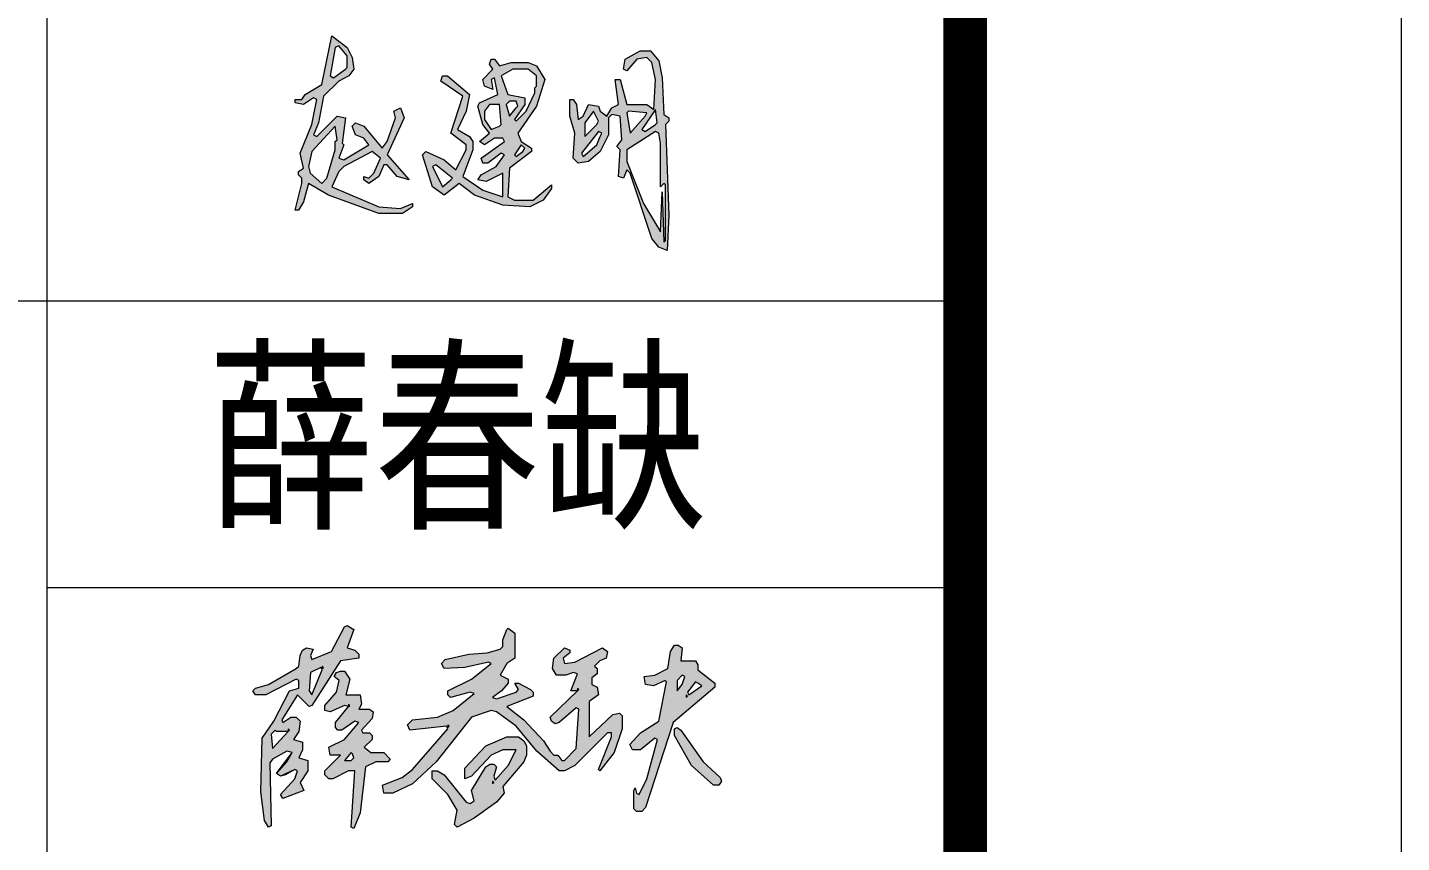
# Model space of a CAD drawing. Header units: inches. Extents: x -3272461 to -2504170, y 403793 to 1071042.
# Drawn here: x -2945426 to -2940702, y 727996 to 730795 of the extents above; entities that cross this region are included whole.
import ezdxf
from ezdxf.enums import TextEntityAlignment as Align

# ---------------------------------------------------------------- set-up
doc = ezdxf.new("R2010")
doc.units = ezdxf.units.IN
doc.header["$LTSCALE"] = 1000
doc.header["$MEASUREMENT"] = 0
doc.linetypes.add('LENGSHUI', pattern=[22, 20, -1, 0, -1])
doc.layers.get('0').update_dxf_attribs({"lineweight": 18})
doc.layers.add('00签名', color=7, linetype='LENGSHUI', lineweight=18)
doc.layers.add('PUB_TITLE', color=153, linetype='Continuous', lineweight=18)
doc.styles.add('-黑体', font='', dxfattribs={"width": 0.7})
doc.styles.get('-黑体').set_extended_font_data('微软雅黑')

msp = doc.modelspace()

# ---------------------------------------------------------------- hatches: boundary and pattern name
h = msp.add_hatch(color=256)
h.paths.add_polyline_path([(-2944412.3, 728588.3), (-2944416.8, 728597.3), (-2944452.8, 728579.3), (-2944457.3, 728516.3), (-2944448.3, 728502.8)], flags=0)
h.paths.add_polyline_path([(-2944335.8, 728736.8), (-2944326.8, 728741.3), (-2944304.3, 728727.8), (-2944326.8, 728664.8), (-2944299.8, 728655.8), (-2944286.3, 728642.3), (-2944286.3, 728628.8), (-2944349.3, 728619.8), (-2944448.3, 728466.8), (-2944457.3, 728462.3), (-2944497.8, 728502.8), (-2944551.8, 728417.3), (-2944547.3, 728408.3), (-2944520.3, 728426.3), (-2944502.3, 728426.3), (-2944488.8, 728412.8), (-2944493.3, 728376.8), (-2944511.3, 728349.8), (-2944479.8, 728340.8), (-2944479.8, 728313.8), (-2944493.3, 728286.8), (-2944461.8, 728277.8), (-2944461.8, 728241.8), (-2944488.8, 728201.3), (-2944475.3, 728174.3), (-2944547.3, 728147.3), (-2944556.3, 728160.8), (-2944506.8, 728214.8), (-2944497.8, 728241.8), (-2944506.8, 728246.3), (-2944538.3, 728228.3), (-2944556.3, 728223.8), (-2944569.8, 728232.8), (-2944533.8, 728273.3), (-2944515.8, 728304.8), (-2944533.8, 728309.3), (-2944583.3, 728282.3), (-2944592.3, 728268.8), (-2944587.8, 728052.8), (-2944596.8, 728048.3), (-2944610.3, 728070.8), (-2944623.8, 728169.8), (-2944619.3, 728354.3), (-2944578.8, 728412.8), (-2944524.8, 728516.3), (-2944493.3, 728525.3), (-2944493.3, 728552.3), (-2944502.3, 728556.8), (-2944605.8, 728502.8), (-2944641.8, 728502.8), (-2944650.8, 728516.3), (-2944641.8, 728525.3), (-2944596.8, 728538.8), (-2944502.3, 728592.8), (-2944493.3, 728601.8), (-2944488.8, 728637.8), (-2944479.8, 728655.8), (-2944466.3, 728664.8), (-2944443.8, 728660.3), (-2944452.8, 728637.8), (-2944448.3, 728624.3), (-2944380.8, 728651.3)], flags=0)
h.paths.add_polyline_path([(-2944569.8, 728376.8), (-2944574.3, 728381.3), (-2944587.8, 728367.8), (-2944583.3, 728318.3), (-2944529.3, 728376.8)], flags=0)
h.paths.add_polyline_path([(-2944349.3, 728583.8), (-2944335.8, 728583.8), (-2944317.8, 728556.8), (-2944331.3, 728502.8), (-2944281.8, 728502.8), (-2944277.3, 728471.3), (-2944286.3, 728453.3), (-2944250.3, 728453.3), (-2944236.8, 728444.3), (-2944241.3, 728421.8), (-2944277.3, 728381.3), (-2944272.8, 728372.3), (-2944250.3, 728372.3), (-2944241.3, 728363.3), (-2944241.3, 728349.8), (-2944268.3, 728322.8), (-2944245.8, 728304.8), (-2944200.8, 728304.8), (-2944178.3, 728282.3), (-2944187.3, 728273.3), (-2944227.8, 728273.3), (-2944263.8, 728255.3), (-2944281.8, 728097.8), (-2944304.3, 728043.8), (-2944313.3, 728048.3), (-2944299.8, 728241.8), (-2944322.3, 728241.8), (-2944376.3, 728214.8), (-2944389.8, 728214.8), (-2944403.3, 728228.3), (-2944403.3, 728241.8), (-2944349.3, 728295.8), (-2944385.3, 728295.8), (-2944389.8, 728322.8), (-2944335.8, 728349.8), (-2944286.3, 728408.3), (-2944299.8, 728412.8), (-2944344.8, 728381.3), (-2944358.3, 728381.3), (-2944367.3, 728390.3), (-2944367.3, 728408.3), (-2944322.3, 728462.3), (-2944335.8, 728466.8), (-2944385.3, 728444.3), (-2944403.3, 728448.8), (-2944403.3, 728466.8), (-2944362.8, 728511.8), (-2944353.8, 728552.3), (-2944371.8, 728565.8), (-2944362.8, 728579.3)], flags=0)
h.paths.add_polyline_path([(-2944308.8, 728300.3), (-2944313.3, 728304.8), (-2944335.8, 728277.8), (-2944313.3, 728277.8), (-2944304.3, 728286.8)], flags=0)
h.paths.add_polyline_path([(-2943777.8, 728727.8), (-2943773.3, 728732.3), (-2943750.8, 728714.3), (-2943750.8, 728628.8), (-2943777.8, 728610.8), (-2943800.3, 728570.3), (-2943773.3, 728556.8), (-2943773.3, 728543.3), (-2943795.8, 728516.3), (-2943827.3, 728493.8), (-2943813.8, 728489.3), (-2943746.3, 728511.8), (-2943737.3, 728520.8), (-2943750.8, 728543.3), (-2943737.3, 728543.3), (-2943696.8, 728520.8), (-2943687.8, 728511.8), (-2943687.8, 728498.3), (-2943777.8, 728462.3), (-2943719.3, 728417.3), (-2943651.8, 728345.3), (-2943629.3, 728309.3), (-2943615.8, 728295.8), (-2943602.3, 728295.8), (-2943588.8, 728277.8), (-2943579.8, 728277.8), (-2943539.3, 728318.3), (-2943530.3, 728453.3), (-2943539.3, 728457.8), (-2943597.8, 728408.3), (-2943611.3, 728403.8), (-2943624.8, 728412.8), (-2943629.3, 728426.3), (-2943534.8, 728516.3), (-2943557.3, 728516.3), (-2943534.8, 728574.8), (-2943548.3, 728579.3), (-2943575.3, 728570.3), (-2943606.8, 728570.3), (-2943620.3, 728592.8), (-2943615.8, 728628.8), (-2943579.8, 728664.8), (-2943561.8, 728655.8), (-2943561.8, 728646.8), (-2943584.3, 728628.8), (-2943579.8, 728610.8), (-2943543.8, 728615.3), (-2943449.3, 728664.8), (-2943431.3, 728651.3), (-2943435.8, 728628.8), (-2943458.3, 728619.8), (-2943476.3, 728601.8), (-2943467.3, 728592.8), (-2943467.3, 728574.8), (-2943485.3, 728561.3), (-2943485.3, 728538.8), (-2943467.3, 728529.8), (-2943462.8, 728502.8), (-2943494.3, 728480.3), (-2943494.3, 728358.8), (-2943413.3, 728435.3), (-2943390.8, 728439.8), (-2943381.8, 728430.8), (-2943381.8, 728385.8), (-2943408.8, 728304.8), (-2943458.3, 728241.8), (-2943462.8, 728246.3), (-2943417.8, 728358.8), (-2943417.8, 728372.3), (-2943431.3, 728372.3), (-2943543.8, 728259.8), (-2943579.8, 728241.8), (-2943597.8, 728241.8), (-2943674.3, 728309.3), (-2943746.3, 728394.8), (-2943813.8, 728444.3), (-2943831.8, 728448.8), (-2943899.3, 728426.3), (-2944020.8, 728273.3), (-2944101.8, 728196.8), (-2944169.3, 728165.3), (-2944200.8, 728165.3), (-2944205.3, 728192.3), (-2944137.8, 728219.3), (-2944101.8, 728246.3), (-2943980.3, 728385.8), (-2943984.8, 728394.8), (-2944110.8, 728381.3), (-2944119.8, 728399.3), (-2944101.8, 728417.3), (-2944016.3, 728426.3), (-2943962.3, 728448.8), (-2943890.3, 728507.3), (-2943903.8, 728511.8), (-2943971.3, 728493.8), (-2943980.3, 728502.8), (-2943980.3, 728516.3), (-2943899.3, 728556.8), (-2943831.8, 728610.8), (-2943840.8, 728615.3), (-2943921.8, 728597.3), (-2943993.8, 728592.8), (-2944002.8, 728610.8), (-2943989.3, 728624.3), (-2943908.3, 728642.3), (-2943845.3, 728646.8), (-2943800.3, 728660.3), (-2943791.3, 728669.3), (-2943791.3, 728691.8)], flags=0)
h.paths.add_polyline_path([(-2943777.8, 728358.8), (-2943737.3, 728358.8), (-2943719.3, 728345.3), (-2943710.3, 728327.3), (-2943710.3, 728295.8), (-2943719.3, 728273.3), (-2943791.3, 728187.8), (-2943786.8, 728165.3), (-2943813.8, 728133.8), (-2943890.3, 728079.8), (-2943948.8, 728048.3), (-2943957.8, 728057.3), (-2943948.8, 728106.8), (-2943980.3, 728160.8), (-2944034.3, 728214.8), (-2944034.3, 728241.8), (-2944016.3, 728241.8), (-2943993.8, 728228.3), (-2943917.3, 728133.8), (-2943903.8, 728129.3), (-2943890.3, 728138.3), (-2943899.3, 728174.3), (-2943849.8, 728255.3), (-2943836.3, 728264.3), (-2943822.8, 728264.3), (-2943813.8, 728255.3), (-2943822.8, 728223.8), (-2943818.3, 728210.3), (-2943773.3, 728259.8), (-2943746.3, 728313.8), (-2943791.3, 728313.8), (-2943831.8, 728295.8), (-2943899.3, 728223.8), (-2943921.8, 728214.8), (-2943921.8, 728250.8), (-2943849.8, 728327.3)], flags=0)
h.paths.add_polyline_path([(-2943201.8, 728673.8), (-2943188.3, 728673.8), (-2943174.8, 728664.8), (-2943179.3, 728619.8), (-2943129.8, 728619.8), (-2943120.8, 728606.3), (-2943120.8, 728588.3), (-2943062.3, 728543.3), (-2943062.3, 728529.8), (-2943206.3, 728408.3), (-2943300.8, 728115.8), (-2943314.3, 728102.3), (-2943332.3, 728102.3), (-2943341.3, 728111.3), (-2943341.3, 728174.3), (-2943336.8, 728183.3), (-2943332.3, 728165.3), (-2943323.3, 728160.8), (-2943296.3, 728214.8), (-2943260.3, 728349.8), (-2943269.3, 728354.3), (-2943318.8, 728313.8), (-2943345.8, 728313.8), (-2943354.8, 728331.8), (-2943318.8, 728372.3), (-2943255.8, 728412.8), (-2943228.8, 728547.8), (-2943233.3, 728552.3), (-2943273.8, 728534.3), (-2943300.8, 728538.8), (-2943305.3, 728565.8), (-2943269.3, 728570.3), (-2943224.3, 728592.8), (-2943215.3, 728651.3)], flags=0)
h.paths.add_polyline_path([(-2943201.8, 728385.8), (-2943192.8, 728390.3), (-2943179.3, 728381.3), (-2943102.8, 728273.3), (-2943044.3, 728219.3), (-2943039.8, 728205.8), (-2943048.8, 728192.3), (-2943066.8, 728192.3), (-2943143.3, 728259.8), (-2943201.8, 728363.3)], flags=0)
h.paths.add_polyline_path([(-2943120.8, 728543.3), (-2943129.8, 728547.8), (-2943156.8, 728511.8), (-2943152.3, 728502.8), (-2943107.3, 728534.3)], flags=0)
h.paths.add_polyline_path([(-2943165.8, 728565.8), (-2943174.8, 728570.3), (-2943192.8, 728552.3), (-2943192.8, 728516.3), (-2943174.8, 728538.8)], flags=0)
at = {"layer": '00签名', "linetype": 'Continuous'}
h = msp.add_hatch(color=256, dxfattribs=at)
h.paths.add_polyline_path([(-2944355.9, 730611.3), (-2944321.3, 730628.6), (-2944304, 730651.6), (-2944309.8, 730691.9), (-2944327.1, 730726.5), (-2944378.9, 730766.8), (-2944413.5, 730599.8), (-2944471.1, 730565.2), (-2944482.6, 730547.9), (-2944505.6, 730547.9), (-2944505.6, 730536.4), (-2944476.8, 730530.7), (-2944442.3, 730553.7), (-2944430.8, 730547.9), (-2944448, 730461.5), (-2944488.4, 730363.6), (-2944476.8, 730311.8), (-2944494.1, 730300.3), (-2944494.1, 730288.7), (-2944482.6, 730277.2), (-2944482.6, 730259.9), (-2944505.6, 730167.8), (-2944494.1, 730167.8), (-2944476.8, 730196.6), (-2944459.6, 730259.9), (-2944390.4, 730219.6), (-2944217.6, 730156.3), (-2944137, 730156.3), (-2944102.4, 730179.3), (-2944102.4, 730190.8), (-2944142.8, 730173.5), (-2944217.6, 730179.3), (-2944378.9, 730248.4), (-2944355.9, 730300.3), (-2944338.6, 730317.5), (-2944240.7, 730369.4), (-2944211.9, 730346.3), (-2944234.9, 730294.5), (-2944252.2, 730277.2), (-2944269.5, 730283), (-2944269.5, 730271.5), (-2944252.2, 730259.9), (-2944217.6, 730283), (-2944200.4, 730323.3), (-2944188.8, 730323.3), (-2944154.3, 730283), (-2944114, 730271.5), (-2944188.8, 730357.9), (-2944131.2, 730484.6), (-2944142.8, 730519.1), (-2944165.8, 730507.6), (-2944160, 730484.6), (-2944188.8, 730403.9), (-2944206.1, 730380.9), (-2944269.5, 730455.8), (-2944298.3, 730467.3), (-2944309.8, 730455.8), (-2944298.3, 730427), (-2944269.5, 730415.5), (-2944252.2, 730392.4), (-2944338.6, 730340.6), (-2944355.9, 730346.3), (-2944338.6, 730392.4), (-2944344.4, 730398.2), (-2944332.8, 730484.6), (-2944361.6, 730490.3), (-2944430.8, 730421.2), (-2944442.3, 730427), (-2944425, 730467.3), (-2944407.7, 730559.5)], flags=0)
h.paths.add_polyline_path([(-2944384.7, 730628.6), (-2944367.4, 730726.5), (-2944355.9, 730732.3), (-2944327.1, 730697.7), (-2944327.1, 730657.4), (-2944332.8, 730651.6), (-2944373.2, 730622.8)], flags=0)
h.paths.add_polyline_path([(-2944367.4, 730455.8), (-2944361.6, 730409.7), (-2944367.4, 730403.9), (-2944367.4, 730375.1), (-2944396.2, 730277.2), (-2944413.5, 730259.9), (-2944453.8, 730294.5), (-2944459.6, 730317.5), (-2944448, 730369.4)], flags=0)
h = msp.add_hatch(color=256, dxfattribs=at)
h.paths.add_polyline_path([(-2943676.2, 730663.1), (-2943705, 730674.7), (-2943762.6, 730674.7), (-2943802.9, 730663.1), (-2943820.2, 730686.2), (-2943831.7, 730686.2), (-2943837.5, 730668.9), (-2943826, 730651.6), (-2943860.5, 730617.1), (-2943854.8, 730594), (-2943826, 730582.5), (-2943831.7, 730617.1), (-2943820.2, 730622.8), (-2943808.7, 730565.2), (-2943872, 730536.4), (-2943877.8, 730524.9), (-2943860.5, 730461.5), (-2943837.5, 730432.7), (-2943872, 730403.9), (-2943854.8, 730392.4), (-2943820.2, 730415.5), (-2943791.4, 730415.5), (-2943785.6, 730403.9), (-2943866.3, 730346.3), (-2943860.5, 730329.1), (-2943843.2, 730329.1), (-2943797.2, 730363.6), (-2943785.6, 730357.9), (-2943814.4, 730317.5), (-2943866.3, 730288.7), (-2943877.8, 730271.5), (-2943849, 730265.7), (-2943791.4, 730294.5), (-2943791.4, 730213.9), (-2943860.5, 730236.9), (-2943929.6, 730283), (-2943895.1, 730375.1), (-2943895.1, 730403.9), (-2943906.6, 730421.2), (-2943946.9, 730444.3), (-2943918.1, 730507.6), (-2943906.6, 730565.2), (-2943981.5, 730628.6), (-2943998.8, 730628.6), (-2944004.5, 730611.3), (-2943929.6, 730559.5), (-2943970, 730432.7), (-2943918.1, 730392.4), (-2943918.1, 730375.1), (-2943952.7, 730306), (-2943993, 730340.6), (-2944056.4, 730369.4), (-2944067.9, 730357.9), (-2944033.3, 730248.4), (-2943993, 730219.6), (-2943941.2, 730259.9), (-2943889.3, 730219.6), (-2943791.4, 730185.1), (-2943699.2, 730179.3), (-2943653.2, 730202.3), (-2943624.4, 730242.7), (-2943624.4, 730254.2), (-2943687.7, 730202.3), (-2943751.1, 730202.3), (-2943774.1, 730213.9), (-2943768.4, 730311.8), (-2943693.5, 730369.4), (-2943693.5, 730380.9), (-2943728, 730403.9), (-2943739.6, 730432.7), (-2943676.2, 730524.9), (-2943647.4, 730617.1)], flags=0)
h.paths.add_polyline_path([(-2943797.2, 730628.6), (-2943756.8, 730651.6), (-2943705, 730651.6), (-2943676.2, 730628.6), (-2943676.2, 730594), (-2943682, 730588.3), (-2943682, 730571), (-2943710.8, 730507.6), (-2943745.3, 730473.1), (-2943751.1, 730478.8), (-2943716.5, 730530.7), (-2943716.5, 730553.7), (-2943774.1, 730565.2)], flags=0)
h.paths.add_polyline_path([(-2943802.9, 730530.7), (-2943797.2, 730461.5), (-2943802.9, 730455.8), (-2943831.7, 730444.3), (-2943854.8, 730478.8), (-2943854.8, 730507.6), (-2943837.5, 730530.7)], flags=0)
h.paths.add_polyline_path([(-2943768.4, 730542.2), (-2943745.3, 730542.2), (-2943739.6, 730524.9), (-2943745.3, 730519.1), (-2943768.4, 730490.3), (-2943779.9, 730530.7)], flags=0)
h.paths.add_polyline_path([(-2943728, 730392.4), (-2943716.5, 730380.9), (-2943722.3, 730369.4), (-2943745.3, 730352.1), (-2943751.1, 730357.9)], flags=0)
h.paths.add_polyline_path([(-2944021.8, 730323.3), (-2943964.2, 730277.2), (-2943970, 730271.5), (-2943998.8, 730248.4), (-2944033.3, 730317.5)], flags=0)
h.paths.add_polyline_path([(-2943388.2, 730617.1), (-2943405.5, 730617.1), (-2943394, 730530.7), (-2943417, 730519.1), (-2943434.3, 730490.3), (-2943457.3, 730507.6), (-2943463.1, 730524.9), (-2943497.6, 730530.7), (-2943514.9, 730490.3), (-2943532.2, 730478.8), (-2943538, 730530.7), (-2943549.5, 730547.9), (-2943561, 730547.9), (-2943561, 730490.3), (-2943543.7, 730432.7), (-2943549.5, 730346.3), (-2943532.2, 730329.1), (-2943497.6, 730334.8), (-2943457.3, 730369.4), (-2943428.5, 730427), (-2943428.5, 730484.6), (-2943417, 730496.1), (-2943388.2, 730490.3), (-2943382.4, 730409.7), (-2943399.7, 730386.7), (-2943388.2, 730375.1), (-2943394, 730283), (-2943376.7, 730277.2), (-2943365.2, 730306), (-2943353.6, 730294.5), (-2943278.8, 730069.9), (-2943255.7, 730041.1), (-2943226.9, 730029.5), (-2943221.2, 730150.5), (-2943232.7, 730461.5), (-2943221.2, 730473.1), (-2943221.2, 730484.6), (-2943238.4, 730496.1), (-2943244.2, 730622.8), (-2943255.7, 730680.4), (-2943284.5, 730715), (-2943319.1, 730715), (-2943370.9, 730686.2), (-2943376.7, 730651.6), (-2943365.2, 730645.9), (-2943330.6, 730686.2), (-2943296, 730691.9), (-2943278.8, 730674.7), (-2943267.2, 730617.1), (-2943273, 730513.4), (-2943296, 730530.7), (-2943365.2, 730530.7)], flags=0)
h.paths.add_polyline_path([(-2943359.4, 730507.6), (-2943296, 730501.9), (-2943301.8, 730490.3), (-2943353.6, 730432.7), (-2943365.2, 730501.9)], flags=0)
h.paths.add_polyline_path([(-2943463.1, 730473.1), (-2943468.8, 730461.5), (-2943509.2, 730421.2), (-2943509.2, 730467.3), (-2943480.4, 730507.6)], flags=0)
h.paths.add_polyline_path([(-2943267.2, 730513.4), (-2943261.5, 730467.3), (-2943267.2, 730461.5), (-2943301.8, 730438.5), (-2943313.3, 730444.3)], flags=0)
h.paths.add_polyline_path([(-2943451.6, 730432.7), (-2943457.3, 730421.2), (-2943468.8, 730392.4), (-2943514.9, 730352.1), (-2943520.7, 730363.6), (-2943463.1, 730438.5)], flags=0)
h.paths.add_polyline_path([(-2943267.2, 730438.5), (-2943255.7, 730432.7), (-2943250, 730398.2), (-2943250, 730248.4), (-2943238.4, 730259.9), (-2943232.7, 730254.2), (-2943232.7, 730064.1), (-2943238.4, 730058.3), (-2943244.2, 730231.1), (-2943250, 730092.9), (-2943307.6, 730190.8), (-2943365.2, 730334.8), (-2943365.2, 730375.1)], flags=0)

# ---------------------------------------------------------------- linework, layer by layer
at = {"linetype": 'Continuous'}
for points in [[(-2944335.8, 728736.8), (-2944326.8, 728741.3), (-2944304.3, 728727.8), (-2944326.8, 728664.8), (-2944299.8, 728655.8), (-2944286.3, 728642.3), (-2944286.3, 728628.8), (-2944349.3, 728619.8), (-2944448.3, 728466.8), (-2944457.3, 728462.3), (-2944497.8, 728502.8), (-2944551.8, 728417.3), (-2944547.3, 728408.3), (-2944520.3, 728426.3), (-2944502.3, 728426.3), (-2944488.8, 728412.8), (-2944493.3, 728376.8), (-2944511.3, 728349.8), (-2944479.8, 728340.8), (-2944479.8, 728313.8), (-2944493.3, 728286.8), (-2944461.8, 728277.8), (-2944461.8, 728241.8), (-2944488.8, 728201.3), (-2944475.3, 728174.3), (-2944547.3, 728147.3), (-2944556.3, 728160.8), (-2944506.8, 728214.8), (-2944497.8, 728241.8), (-2944506.8, 728246.3), (-2944556.3, 728223.8), (-2944569.8, 728232.8), (-2944515.8, 728304.8), (-2944533.8, 728309.3), (-2944583.3, 728282.3), (-2944592.3, 728268.8), (-2944587.8, 728052.8), (-2944596.8, 728048.3), (-2944610.3, 728070.8), (-2944623.8, 728169.8), (-2944619.3, 728354.3), (-2944578.8, 728412.8), (-2944524.8, 728516.3), (-2944493.3, 728525.3), (-2944493.3, 728552.3), (-2944502.3, 728556.8), (-2944605.8, 728502.8), (-2944641.8, 728502.8), (-2944650.8, 728516.3), (-2944641.8, 728525.3), (-2944596.8, 728538.8), (-2944502.3, 728592.8), (-2944493.3, 728601.8), (-2944488.8, 728637.8), (-2944479.8, 728655.8), (-2944466.3, 728664.8), (-2944443.8, 728660.3), (-2944452.8, 728637.8), (-2944448.3, 728624.3), (-2944380.8, 728651.3), (-2944335.8, 728736.8)], [(-2944335.8, 728736.8), (-2944326.8, 728741.3), (-2944304.3, 728727.8), (-2944326.8, 728664.8), (-2944299.8, 728655.8), (-2944286.3, 728642.3), (-2944286.3, 728628.8), (-2944349.3, 728619.8), (-2944448.3, 728466.8), (-2944457.3, 728462.3), (-2944497.8, 728502.8), (-2944551.8, 728417.3), (-2944547.3, 728408.3), (-2944520.3, 728426.3), (-2944502.3, 728426.3), (-2944488.8, 728412.8), (-2944493.3, 728376.8), (-2944511.3, 728349.8), (-2944479.8, 728340.8), (-2944479.8, 728313.8), (-2944493.3, 728286.8), (-2944461.8, 728277.8), (-2944461.8, 728241.8), (-2944488.8, 728201.3), (-2944475.3, 728174.3), (-2944547.3, 728147.3), (-2944556.3, 728160.8), (-2944506.8, 728214.8), (-2944497.8, 728241.8), (-2944506.8, 728246.3), (-2944538.3, 728228.3), (-2944556.3, 728223.8), (-2944569.8, 728232.8), (-2944533.8, 728273.3), (-2944515.8, 728304.8), (-2944533.8, 728309.3), (-2944583.3, 728282.3), (-2944592.3, 728268.8), (-2944587.8, 728052.8), (-2944596.8, 728048.3), (-2944610.3, 728070.8), (-2944623.8, 728169.8), (-2944619.3, 728354.3), (-2944578.8, 728412.8), (-2944524.8, 728516.3), (-2944493.3, 728525.3), (-2944493.3, 728552.3), (-2944502.3, 728556.8), (-2944605.8, 728502.8), (-2944641.8, 728502.8), (-2944650.8, 728516.3), (-2944641.8, 728525.3), (-2944596.8, 728538.8), (-2944502.3, 728592.8), (-2944493.3, 728601.8), (-2944488.8, 728637.8), (-2944479.8, 728655.8), (-2944466.3, 728664.8), (-2944443.8, 728660.3), (-2944452.8, 728637.8), (-2944448.3, 728624.3), (-2944380.8, 728651.3), (-2944335.8, 728736.8)], [(-2943777.8, 728727.8), (-2943773.3, 728732.3), (-2943750.8, 728714.3), (-2943750.8, 728628.8), (-2943777.8, 728610.8), (-2943800.3, 728570.3), (-2943773.3, 728556.8), (-2943773.3, 728543.3), (-2943795.8, 728516.3), (-2943827.3, 728493.8), (-2943813.8, 728489.3), (-2943746.3, 728511.8), (-2943737.3, 728520.8), (-2943750.8, 728543.3), (-2943737.3, 728543.3), (-2943696.8, 728520.8), (-2943687.8, 728511.8), (-2943687.8, 728498.3), (-2943777.8, 728462.3), (-2943719.3, 728417.3), (-2943651.8, 728345.3), (-2943629.3, 728309.3), (-2943615.8, 728295.8), (-2943602.3, 728295.8), (-2943588.8, 728277.8), (-2943579.8, 728277.8), (-2943539.3, 728318.3), (-2943530.3, 728453.3), (-2943539.3, 728457.8), (-2943597.8, 728408.3), (-2943611.3, 728403.8), (-2943624.8, 728412.8), (-2943629.3, 728426.3), (-2943534.8, 728516.3), (-2943557.3, 728516.3), (-2943534.8, 728574.8), (-2943548.3, 728579.3), (-2943575.3, 728570.3), (-2943606.8, 728570.3), (-2943620.3, 728592.8), (-2943615.8, 728628.8), (-2943579.8, 728664.8), (-2943561.8, 728655.8), (-2943561.8, 728646.8), (-2943584.3, 728628.8), (-2943579.8, 728610.8), (-2943543.8, 728615.3), (-2943449.3, 728664.8), (-2943431.3, 728651.3), (-2943435.8, 728628.8), (-2943458.3, 728619.8), (-2943476.3, 728601.8), (-2943467.3, 728592.8), (-2943467.3, 728574.8), (-2943485.3, 728561.3), (-2943485.3, 728538.8), (-2943467.3, 728529.8), (-2943462.8, 728502.8), (-2943494.3, 728480.3), (-2943494.3, 728358.8), (-2943413.3, 728435.3), (-2943390.8, 728439.8), (-2943381.8, 728430.8), (-2943381.8, 728385.8), (-2943408.8, 728304.8), (-2943458.3, 728241.8), (-2943462.8, 728246.3), (-2943417.8, 728358.8), (-2943417.8, 728372.3), (-2943431.3, 728372.3), (-2943543.8, 728259.8), (-2943579.8, 728241.8), (-2943597.8, 728241.8), (-2943674.3, 728309.3), (-2943746.3, 728394.8), (-2943813.8, 728444.3), (-2943831.8, 728448.8), (-2943899.3, 728426.3), (-2944020.8, 728273.3), (-2944101.8, 728196.8), (-2944169.3, 728165.3), (-2944200.8, 728165.3), (-2944205.3, 728192.3), (-2944137.8, 728219.3), (-2944101.8, 728246.3), (-2943980.3, 728385.8), (-2943984.8, 728394.8), (-2944110.8, 728381.3), (-2944119.8, 728399.3), (-2944101.8, 728417.3), (-2944016.3, 728426.3), (-2943962.3, 728448.8), (-2943890.3, 728507.3), (-2943903.8, 728511.8), (-2943971.3, 728493.8), (-2943980.3, 728502.8), (-2943980.3, 728516.3), (-2943899.3, 728556.8), (-2943831.8, 728610.8), (-2943840.8, 728615.3), (-2943921.8, 728597.3), (-2943993.8, 728592.8), (-2944002.8, 728610.8), (-2943989.3, 728624.3), (-2943908.3, 728642.3), (-2943845.3, 728646.8), (-2943800.3, 728660.3), (-2943791.3, 728669.3), (-2943791.3, 728691.8), (-2943777.8, 728727.8)], [(-2943777.8, 728727.8), (-2943773.3, 728732.3), (-2943750.8, 728714.3), (-2943750.8, 728628.8), (-2943777.8, 728610.8), (-2943800.3, 728570.3), (-2943773.3, 728556.8), (-2943773.3, 728543.3), (-2943795.8, 728516.3), (-2943827.3, 728493.8), (-2943813.8, 728489.3), (-2943746.3, 728511.8), (-2943737.3, 728520.8), (-2943750.8, 728543.3), (-2943737.3, 728543.3), (-2943696.8, 728520.8), (-2943687.8, 728511.8), (-2943687.8, 728498.3), (-2943777.8, 728462.3), (-2943719.3, 728417.3), (-2943651.8, 728345.3), (-2943629.3, 728309.3), (-2943615.8, 728295.8), (-2943602.3, 728295.8), (-2943588.8, 728277.8), (-2943579.8, 728277.8), (-2943539.3, 728318.3), (-2943530.3, 728453.3), (-2943539.3, 728457.8), (-2943597.8, 728408.3), (-2943611.3, 728403.8), (-2943624.8, 728412.8), (-2943629.3, 728426.3), (-2943534.8, 728516.3), (-2943557.3, 728516.3), (-2943534.8, 728574.8), (-2943548.3, 728579.3), (-2943575.3, 728570.3), (-2943606.8, 728570.3), (-2943620.3, 728592.8), (-2943615.8, 728628.8), (-2943579.8, 728664.8), (-2943561.8, 728655.8), (-2943561.8, 728646.8), (-2943584.3, 728628.8), (-2943579.8, 728610.8), (-2943543.8, 728615.3), (-2943449.3, 728664.8), (-2943431.3, 728651.3), (-2943435.8, 728628.8), (-2943458.3, 728619.8), (-2943476.3, 728601.8), (-2943467.3, 728592.8), (-2943467.3, 728574.8), (-2943485.3, 728561.3), (-2943485.3, 728538.8), (-2943467.3, 728529.8), (-2943462.8, 728502.8), (-2943494.3, 728480.3), (-2943494.3, 728358.8), (-2943413.3, 728435.3), (-2943390.8, 728439.8), (-2943381.8, 728430.8), (-2943381.8, 728385.8), (-2943408.8, 728304.8), (-2943458.3, 728241.8), (-2943462.8, 728246.3), (-2943417.8, 728358.8), (-2943417.8, 728372.3), (-2943431.3, 728372.3), (-2943543.8, 728259.8), (-2943579.8, 728241.8), (-2943597.8, 728241.8), (-2943674.3, 728309.3), (-2943746.3, 728394.8), (-2943813.8, 728444.3), (-2943831.8, 728448.8), (-2943899.3, 728426.3), (-2944020.8, 728273.3), (-2944101.8, 728196.8), (-2944169.3, 728165.3), (-2944200.8, 728165.3), (-2944205.3, 728192.3), (-2944137.8, 728219.3), (-2944101.8, 728246.3), (-2943980.3, 728385.8), (-2943984.8, 728394.8), (-2944110.8, 728381.3), (-2944119.8, 728399.3), (-2944101.8, 728417.3), (-2944016.3, 728426.3), (-2943962.3, 728448.8), (-2943890.3, 728507.3), (-2943903.8, 728511.8), (-2943971.3, 728493.8), (-2943980.3, 728502.8), (-2943980.3, 728516.3), (-2943899.3, 728556.8), (-2943831.8, 728610.8), (-2943840.8, 728615.3), (-2943921.8, 728597.3), (-2943993.8, 728592.8), (-2944002.8, 728610.8), (-2943989.3, 728624.3), (-2943908.3, 728642.3), (-2943845.3, 728646.8), (-2943800.3, 728660.3), (-2943791.3, 728669.3), (-2943791.3, 728691.8), (-2943777.8, 728727.8)], [(-2943201.8, 728673.8), (-2943188.3, 728673.8), (-2943174.8, 728664.8), (-2943179.3, 728619.8), (-2943129.8, 728619.8), (-2943120.8, 728606.3), (-2943120.8, 728588.3), (-2943062.3, 728543.3), (-2943062.3, 728529.8), (-2943206.3, 728408.3), (-2943300.8, 728115.8), (-2943314.3, 728102.3), (-2943332.3, 728102.3), (-2943341.3, 728111.3), (-2943341.3, 728174.3), (-2943336.8, 728183.3), (-2943332.3, 728165.3), (-2943323.3, 728160.8), (-2943296.3, 728214.8), (-2943260.3, 728349.8), (-2943269.3, 728354.3), (-2943318.8, 728313.8), (-2943345.8, 728313.8), (-2943354.8, 728331.8), (-2943318.8, 728372.3), (-2943255.8, 728412.8), (-2943228.8, 728547.8), (-2943233.3, 728552.3), (-2943273.8, 728534.3), (-2943300.8, 728538.8), (-2943305.3, 728565.8), (-2943269.3, 728570.3), (-2943224.3, 728592.8), (-2943215.3, 728651.3), (-2943201.8, 728673.8)], [(-2943201.8, 728673.8), (-2943188.3, 728673.8), (-2943174.8, 728664.8), (-2943179.3, 728619.8), (-2943129.8, 728619.8), (-2943120.8, 728606.3), (-2943120.8, 728588.3), (-2943062.3, 728543.3), (-2943062.3, 728529.8), (-2943206.3, 728408.3), (-2943300.8, 728115.8), (-2943314.3, 728102.3), (-2943332.3, 728102.3), (-2943341.3, 728111.3), (-2943341.3, 728174.3), (-2943336.8, 728183.3), (-2943332.3, 728165.3), (-2943323.3, 728160.8), (-2943296.3, 728214.8), (-2943260.3, 728349.8), (-2943269.3, 728354.3), (-2943318.8, 728313.8), (-2943345.8, 728313.8), (-2943354.8, 728331.8), (-2943318.8, 728372.3), (-2943255.8, 728412.8), (-2943228.8, 728547.8), (-2943233.3, 728552.3), (-2943273.8, 728534.3), (-2943300.8, 728538.8), (-2943305.3, 728565.8), (-2943269.3, 728570.3), (-2943224.3, 728592.8), (-2943215.3, 728651.3), (-2943201.8, 728673.8)], [(-2944412.3, 728588.3), (-2944416.8, 728597.3), (-2944452.8, 728579.3), (-2944457.3, 728516.3), (-2944448.3, 728502.8), (-2944412.3, 728588.3)], [(-2944412.3, 728588.3), (-2944416.8, 728597.3), (-2944452.8, 728579.3), (-2944457.3, 728516.3), (-2944448.3, 728502.8), (-2944412.3, 728588.3)], [(-2944407.8, 728597.3), (-2944412.3, 728601.8), (-2944412.3, 728592.8), (-2944407.8, 728597.3)], [(-2944407.8, 728597.3), (-2944412.3, 728601.8), (-2944412.3, 728592.8), (-2944407.8, 728597.3)], [(-2944349.3, 728583.8), (-2944335.8, 728583.8), (-2944317.8, 728556.8), (-2944331.3, 728502.8), (-2944281.8, 728502.8), (-2944277.3, 728471.3), (-2944286.3, 728453.3), (-2944250.3, 728453.3), (-2944236.8, 728444.3), (-2944241.3, 728421.8), (-2944277.3, 728381.3), (-2944272.8, 728372.3), (-2944250.3, 728372.3), (-2944241.3, 728363.3), (-2944241.3, 728349.8), (-2944268.3, 728322.8), (-2944245.8, 728304.8), (-2944200.8, 728304.8), (-2944178.3, 728282.3), (-2944187.3, 728273.3), (-2944227.8, 728273.3), (-2944263.8, 728255.3), (-2944281.8, 728097.8), (-2944304.3, 728043.8), (-2944313.3, 728048.3), (-2944299.8, 728241.8), (-2944322.3, 728241.8), (-2944376.3, 728214.8), (-2944389.8, 728214.8), (-2944403.3, 728228.3), (-2944403.3, 728241.8), (-2944349.3, 728295.8), (-2944385.3, 728295.8), (-2944389.8, 728322.8), (-2944335.8, 728349.8), (-2944286.3, 728408.3), (-2944299.8, 728412.8), (-2944344.8, 728381.3), (-2944358.3, 728381.3), (-2944367.3, 728390.3), (-2944367.3, 728408.3), (-2944322.3, 728462.3), (-2944335.8, 728466.8), (-2944385.3, 728444.3), (-2944403.3, 728448.8), (-2944403.3, 728466.8), (-2944362.8, 728511.8), (-2944353.8, 728552.3), (-2944371.8, 728565.8), (-2944362.8, 728579.3), (-2944349.3, 728583.8)], [(-2944349.3, 728583.8), (-2944335.8, 728583.8), (-2944317.8, 728556.8), (-2944331.3, 728502.8), (-2944281.8, 728502.8), (-2944277.3, 728471.3), (-2944286.3, 728453.3), (-2944250.3, 728453.3), (-2944236.8, 728444.3), (-2944241.3, 728421.8), (-2944277.3, 728381.3), (-2944272.8, 728372.3), (-2944250.3, 728372.3), (-2944241.3, 728363.3), (-2944241.3, 728349.8), (-2944268.3, 728322.8), (-2944245.8, 728304.8), (-2944200.8, 728304.8), (-2944178.3, 728282.3), (-2944187.3, 728273.3), (-2944227.8, 728273.3), (-2944263.8, 728255.3), (-2944281.8, 728097.8), (-2944304.3, 728043.8), (-2944313.3, 728048.3), (-2944299.8, 728241.8), (-2944322.3, 728241.8), (-2944376.3, 728214.8), (-2944389.8, 728214.8), (-2944403.3, 728228.3), (-2944403.3, 728241.8), (-2944349.3, 728295.8), (-2944385.3, 728295.8), (-2944389.8, 728322.8), (-2944335.8, 728349.8), (-2944286.3, 728408.3), (-2944299.8, 728412.8), (-2944344.8, 728381.3), (-2944358.3, 728381.3), (-2944367.3, 728390.3), (-2944367.3, 728408.3), (-2944322.3, 728462.3), (-2944335.8, 728466.8), (-2944385.3, 728444.3), (-2944403.3, 728448.8), (-2944403.3, 728466.8), (-2944362.8, 728511.8), (-2944353.8, 728552.3), (-2944371.8, 728565.8), (-2944362.8, 728579.3), (-2944349.3, 728583.8)], [(-2943165.8, 728565.8), (-2943174.8, 728570.3), (-2943192.8, 728552.3), (-2943192.8, 728516.3), (-2943174.8, 728538.8), (-2943165.8, 728565.8)], [(-2943165.8, 728565.8), (-2943174.8, 728570.3), (-2943192.8, 728552.3), (-2943192.8, 728516.3), (-2943174.8, 728538.8), (-2943165.8, 728565.8)], [(-2943530.3, 728520.8), (-2943534.8, 728525.3), (-2943534.8, 728516.3), (-2943530.3, 728520.8)], [(-2943530.3, 728520.8), (-2943534.8, 728525.3), (-2943534.8, 728516.3), (-2943530.3, 728520.8)], [(-2943156.8, 728498.3), (-2943161.3, 728502.8), (-2943161.3, 728493.8), (-2943156.8, 728498.3)], [(-2943156.8, 728498.3), (-2943161.3, 728502.8), (-2943161.3, 728493.8), (-2943156.8, 728498.3)], [(-2943120.8, 728543.3), (-2943129.8, 728547.8), (-2943156.8, 728511.8), (-2943152.3, 728502.8), (-2943107.3, 728534.3), (-2943120.8, 728543.3)], [(-2943120.8, 728543.3), (-2943129.8, 728547.8), (-2943156.8, 728511.8), (-2943152.3, 728502.8), (-2943107.3, 728534.3), (-2943120.8, 728543.3)], [(-2944317.8, 728466.8), (-2944322.3, 728471.3), (-2944322.3, 728462.3), (-2944317.8, 728466.8)], [(-2944317.8, 728466.8), (-2944322.3, 728471.3), (-2944322.3, 728462.3), (-2944317.8, 728466.8)], [(-2944569.8, 728376.8), (-2944574.3, 728381.3), (-2944587.8, 728367.8), (-2944583.3, 728318.3), (-2944529.3, 728376.8), (-2944569.8, 728376.8)], [(-2944569.8, 728376.8), (-2944574.3, 728381.3), (-2944587.8, 728367.8), (-2944583.3, 728318.3), (-2944529.3, 728376.8), (-2944569.8, 728376.8)], [(-2944524.8, 728381.3), (-2944529.3, 728385.8), (-2944529.3, 728376.8), (-2944524.8, 728381.3)], [(-2944524.8, 728381.3), (-2944529.3, 728385.8), (-2944529.3, 728376.8), (-2944524.8, 728381.3)], [(-2943975.8, 728394.8), (-2943980.3, 728399.3), (-2943980.3, 728390.3), (-2943975.8, 728394.8)], [(-2943975.8, 728394.8), (-2943980.3, 728399.3), (-2943980.3, 728390.3), (-2943975.8, 728394.8)], [(-2943201.8, 728385.8), (-2943192.8, 728390.3), (-2943179.3, 728381.3), (-2943102.8, 728273.3), (-2943044.3, 728219.3), (-2943039.8, 728205.8), (-2943048.8, 728192.3), (-2943066.8, 728192.3), (-2943143.3, 728259.8), (-2943201.8, 728363.3), (-2943201.8, 728385.8)], [(-2943201.8, 728385.8), (-2943192.8, 728390.3), (-2943179.3, 728381.3), (-2943102.8, 728273.3), (-2943044.3, 728219.3), (-2943039.8, 728205.8), (-2943048.8, 728192.3), (-2943066.8, 728192.3), (-2943143.3, 728259.8), (-2943201.8, 728363.3), (-2943201.8, 728385.8)], [(-2943777.8, 728358.8), (-2943737.3, 728358.8), (-2943719.3, 728345.3), (-2943710.3, 728327.3), (-2943710.3, 728295.8), (-2943719.3, 728273.3), (-2943791.3, 728187.8), (-2943786.8, 728165.3), (-2943813.8, 728133.8), (-2943890.3, 728079.8), (-2943948.8, 728048.3), (-2943957.8, 728057.3), (-2943948.8, 728106.8), (-2943980.3, 728160.8), (-2944034.3, 728214.8), (-2944034.3, 728241.8), (-2944016.3, 728241.8), (-2943993.8, 728228.3), (-2943917.3, 728133.8), (-2943903.8, 728129.3), (-2943890.3, 728138.3), (-2943899.3, 728174.3), (-2943849.8, 728255.3), (-2943836.3, 728264.3), (-2943822.8, 728264.3), (-2943813.8, 728255.3), (-2943822.8, 728223.8), (-2943818.3, 728210.3), (-2943773.3, 728259.8), (-2943746.3, 728313.8), (-2943791.3, 728313.8), (-2943831.8, 728295.8), (-2943899.3, 728223.8), (-2943921.8, 728214.8), (-2943921.8, 728250.8), (-2943849.8, 728327.3), (-2943777.8, 728358.8)], [(-2943777.8, 728358.8), (-2943737.3, 728358.8), (-2943719.3, 728345.3), (-2943710.3, 728327.3), (-2943710.3, 728295.8), (-2943719.3, 728273.3), (-2943791.3, 728187.8), (-2943786.8, 728165.3), (-2943813.8, 728133.8), (-2943890.3, 728079.8), (-2943948.8, 728048.3), (-2943957.8, 728057.3), (-2943948.8, 728106.8), (-2943980.3, 728160.8), (-2944034.3, 728214.8), (-2944034.3, 728241.8), (-2944016.3, 728241.8), (-2943993.8, 728228.3), (-2943917.3, 728133.8), (-2943903.8, 728129.3), (-2943890.3, 728138.3), (-2943899.3, 728174.3), (-2943849.8, 728255.3), (-2943836.3, 728264.3), (-2943822.8, 728264.3), (-2943813.8, 728255.3), (-2943822.8, 728223.8), (-2943818.3, 728210.3), (-2943773.3, 728259.8), (-2943746.3, 728313.8), (-2943791.3, 728313.8), (-2943831.8, 728295.8), (-2943899.3, 728223.8), (-2943921.8, 728214.8), (-2943921.8, 728250.8), (-2943849.8, 728327.3), (-2943777.8, 728358.8)], [(-2944308.8, 728300.3), (-2944313.3, 728304.8), (-2944335.8, 728277.8), (-2944313.3, 728277.8), (-2944304.3, 728286.8), (-2944308.8, 728300.3)], [(-2944308.8, 728300.3), (-2944313.3, 728304.8), (-2944335.8, 728277.8), (-2944313.3, 728277.8), (-2944304.3, 728286.8), (-2944308.8, 728300.3)], [(-2943822.8, 728201.3), (-2943827.3, 728205.8), (-2943827.3, 728196.8), (-2943822.8, 728201.3)], [(-2943822.8, 728201.3), (-2943827.3, 728205.8), (-2943827.3, 728196.8), (-2943822.8, 728201.3)]]:
    msp.add_lwpolyline(points, dxfattribs=at)
at = {"layer": '00签名', "linetype": 'Continuous'}
for points in [[(-2944102.4, 730190.8), (-2944102.4, 730179.3), (-2944137, 730156.3), (-2944217.6, 730156.3), (-2944390.4, 730219.6), (-2944459.6, 730259.9), (-2944476.8, 730196.6), (-2944494.1, 730167.8), (-2944505.6, 730167.8), (-2944482.6, 730259.9), (-2944482.6, 730277.2), (-2944494.1, 730288.7), (-2944494.1, 730300.3), (-2944476.8, 730311.8), (-2944488.4, 730363.6), (-2944448, 730461.5), (-2944430.8, 730547.9), (-2944442.3, 730553.7), (-2944476.8, 730530.7), (-2944505.6, 730536.4), (-2944505.6, 730547.9), (-2944482.6, 730547.9), (-2944471.1, 730565.2), (-2944413.5, 730599.8), (-2944378.9, 730766.8), (-2944327.1, 730726.5), (-2944309.8, 730691.9), (-2944304, 730651.6), (-2944321.3, 730628.6), (-2944355.9, 730611.3), (-2944407.7, 730559.5), (-2944425, 730467.3), (-2944442.3, 730427), (-2944430.8, 730421.2), (-2944361.6, 730490.3), (-2944332.8, 730484.6), (-2944344.4, 730398.2), (-2944338.6, 730392.4), (-2944355.9, 730346.3), (-2944338.6, 730340.6), (-2944252.2, 730392.4), (-2944269.5, 730415.5), (-2944298.3, 730427), (-2944309.8, 730455.8), (-2944298.3, 730467.3), (-2944269.5, 730455.8), (-2944206.1, 730380.9), (-2944188.8, 730403.9), (-2944160, 730484.6), (-2944165.8, 730507.6), (-2944142.8, 730519.1), (-2944131.2, 730484.6), (-2944188.8, 730357.9), (-2944114, 730271.5), (-2944154.3, 730283), (-2944188.8, 730323.3), (-2944200.4, 730323.3), (-2944217.6, 730283), (-2944252.2, 730259.9), (-2944269.5, 730271.5), (-2944269.5, 730283), (-2944252.2, 730277.2), (-2944234.9, 730294.5), (-2944211.9, 730346.3), (-2944240.7, 730369.4), (-2944338.6, 730317.5), (-2944355.9, 730300.3), (-2944378.9, 730248.4), (-2944217.6, 730179.3), (-2944142.8, 730173.5), (-2944102.4, 730190.8)], [(-2944332.8, 730651.6), (-2944327.1, 730657.4), (-2944327.1, 730697.7), (-2944355.9, 730732.3), (-2944367.4, 730726.5), (-2944384.7, 730628.6), (-2944373.2, 730622.8), (-2944332.8, 730651.6)], [(-2943624.4, 730254.2), (-2943624.4, 730242.7), (-2943653.2, 730202.3), (-2943699.2, 730179.3), (-2943791.4, 730185.1), (-2943889.3, 730219.6), (-2943941.2, 730259.9), (-2943993, 730219.6), (-2944033.3, 730248.4), (-2944067.9, 730357.9), (-2944056.4, 730369.4), (-2943993, 730340.6), (-2943952.7, 730306), (-2943918.1, 730375.1), (-2943918.1, 730392.4), (-2943970, 730432.7), (-2943929.6, 730559.5), (-2944004.5, 730611.3), (-2943998.8, 730628.6), (-2943981.5, 730628.6), (-2943906.6, 730565.2), (-2943918.1, 730507.6), (-2943946.9, 730444.3), (-2943906.6, 730421.2), (-2943895.1, 730403.9), (-2943895.1, 730375.1), (-2943929.6, 730283), (-2943860.5, 730236.9), (-2943791.4, 730213.9), (-2943791.4, 730294.5), (-2943849, 730265.7), (-2943877.8, 730271.5), (-2943866.3, 730288.7), (-2943814.4, 730317.5), (-2943785.6, 730357.9), (-2943797.2, 730363.6), (-2943843.2, 730329.1), (-2943860.5, 730329.1), (-2943866.3, 730346.3), (-2943785.6, 730403.9), (-2943791.4, 730415.5), (-2943820.2, 730415.5), (-2943854.8, 730392.4), (-2943872, 730403.9), (-2943837.5, 730432.7), (-2943860.5, 730461.5), (-2943877.8, 730524.9), (-2943872, 730536.4), (-2943808.7, 730565.2), (-2943820.2, 730622.8), (-2943831.7, 730617.1), (-2943826, 730582.5), (-2943854.8, 730594), (-2943860.5, 730617.1), (-2943826, 730651.6), (-2943837.5, 730668.9), (-2943831.7, 730686.2), (-2943820.2, 730686.2), (-2943802.9, 730663.1), (-2943762.6, 730674.7), (-2943705, 730674.7), (-2943676.2, 730663.1), (-2943647.4, 730617.1), (-2943676.2, 730524.9), (-2943739.6, 730432.7), (-2943728, 730403.9), (-2943693.5, 730380.9), (-2943693.5, 730369.4), (-2943768.4, 730311.8), (-2943774.1, 730213.9), (-2943751.1, 730202.3), (-2943687.7, 730202.3), (-2943624.4, 730254.2)], [(-2943221.2, 730484.6), (-2943221.2, 730473.1), (-2943232.7, 730461.5), (-2943221.2, 730150.5), (-2943226.9, 730029.5), (-2943255.7, 730041.1), (-2943278.8, 730069.9), (-2943353.6, 730294.5), (-2943365.2, 730306), (-2943376.7, 730277.2), (-2943394, 730283), (-2943388.2, 730375.1), (-2943399.7, 730386.7), (-2943382.4, 730409.7), (-2943388.2, 730490.3), (-2943417, 730496.1), (-2943428.5, 730484.6), (-2943428.5, 730427), (-2943457.3, 730369.4), (-2943497.6, 730334.8), (-2943532.2, 730329.1), (-2943549.5, 730346.3), (-2943543.7, 730432.7), (-2943561, 730490.3), (-2943561, 730547.9), (-2943549.5, 730547.9), (-2943538, 730530.7), (-2943532.2, 730478.8), (-2943514.9, 730490.3), (-2943497.6, 730530.7), (-2943463.1, 730524.9), (-2943457.3, 730507.6), (-2943434.3, 730490.3), (-2943417, 730519.1), (-2943394, 730530.7), (-2943405.5, 730617.1), (-2943388.2, 730617.1), (-2943365.2, 730530.7), (-2943296, 730530.7), (-2943273, 730513.4), (-2943267.2, 730617.1), (-2943278.8, 730674.7), (-2943296, 730691.9), (-2943330.6, 730686.2), (-2943365.2, 730645.9), (-2943376.7, 730651.6), (-2943370.9, 730686.2), (-2943319.1, 730715), (-2943284.5, 730715), (-2943255.7, 730680.4), (-2943244.2, 730622.8), (-2943238.4, 730496.1), (-2943221.2, 730484.6)], [(-2943682, 730588.3), (-2943676.2, 730594), (-2943676.2, 730628.6), (-2943705, 730651.6), (-2943756.8, 730651.6), (-2943797.2, 730628.6), (-2943774.1, 730565.2), (-2943716.5, 730553.7), (-2943716.5, 730530.7), (-2943751.1, 730478.8), (-2943745.3, 730473.1), (-2943710.8, 730507.6), (-2943682, 730571), (-2943682, 730588.3)], [(-2943745.3, 730519.1), (-2943739.6, 730524.9), (-2943745.3, 730542.2), (-2943768.4, 730542.2), (-2943779.9, 730530.7), (-2943768.4, 730490.3), (-2943745.3, 730519.1)], [(-2943802.9, 730455.8), (-2943797.2, 730461.5), (-2943802.9, 730530.7), (-2943837.5, 730530.7), (-2943854.8, 730507.6), (-2943854.8, 730478.8), (-2943831.7, 730444.3), (-2943802.9, 730455.8)], [(-2943468.8, 730461.5), (-2943463.1, 730473.1), (-2943480.4, 730507.6), (-2943509.2, 730467.3), (-2943509.2, 730421.2), (-2943468.8, 730461.5)], [(-2943301.8, 730490.3), (-2943296, 730501.9), (-2943359.4, 730507.6), (-2943365.2, 730501.9), (-2943353.6, 730432.7), (-2943301.8, 730490.3)], [(-2943267.2, 730461.5), (-2943261.5, 730467.3), (-2943267.2, 730513.4), (-2943313.3, 730444.3), (-2943301.8, 730438.5), (-2943267.2, 730461.5)], [(-2944367.4, 730403.9), (-2944361.6, 730409.7), (-2944367.4, 730455.8), (-2944448, 730369.4), (-2944459.6, 730317.5), (-2944453.8, 730294.5), (-2944413.5, 730259.9), (-2944396.2, 730277.2), (-2944367.4, 730375.1), (-2944367.4, 730403.9)], [(-2943457.3, 730421.2), (-2943451.6, 730432.7), (-2943463.1, 730438.5), (-2943520.7, 730363.6), (-2943514.9, 730352.1), (-2943468.8, 730392.4), (-2943457.3, 730421.2)], [(-2943238.4, 730058.3), (-2943232.7, 730064.1), (-2943232.7, 730254.2), (-2943238.4, 730259.9), (-2943250, 730248.4), (-2943250, 730398.2), (-2943255.7, 730432.7), (-2943267.2, 730438.5), (-2943365.2, 730375.1), (-2943365.2, 730334.8), (-2943307.6, 730190.8), (-2943250, 730092.9), (-2943244.2, 730231.1), (-2943238.4, 730058.3)], [(-2943722.3, 730369.4), (-2943716.5, 730380.9), (-2943728, 730392.4), (-2943751.1, 730357.9), (-2943745.3, 730352.1), (-2943722.3, 730369.4)], [(-2943970, 730271.5), (-2943964.2, 730277.2), (-2944021.8, 730323.3), (-2944033.3, 730317.5), (-2943998.8, 730248.4), (-2943970, 730271.5)]]:
    msp.add_lwpolyline(points, dxfattribs=at)
at = {"layer": 'PUB_TITLE'}
for p, q in [((-2945359.3, 731806.8), (-2945359.3, 712630.6)), ((-2948516.4, 729856.8), (-2942202.2, 729856.8)), ((-2945359.3, 728871.7), (-2942202.2, 728871.7))]:
    msp.add_line(p, q, dxfattribs=at)
msp.add_lwpolyline([(-2940702.2, 711130.6), (-2940702.2, 774130.6), (-3029802.2, 774130.6), (-3029802.2, 711130.6)], close=True, dxfattribs=at)
msp.add_lwpolyline([(-2942202.2, 712630.6, 150, 150, 0), (-2942202.2, 772630.6, 150, 150, 0), (-3026052.2, 772630.6, 150, 150, 0), (-3026052.2, 712630.6, 150, 150, 0)], format="xyseb", close=True, dxfattribs=at)

# ---------------------------------------------------------------- texts
at = {"style": '-黑体', "width": 0.8}
msp.add_text('薛春缺', height=525, dxfattribs=at).set_placement((-2944807.6, 729389.7), align=Align.MIDDLE_LEFT)

doc.saveas('drawing.dxf')
